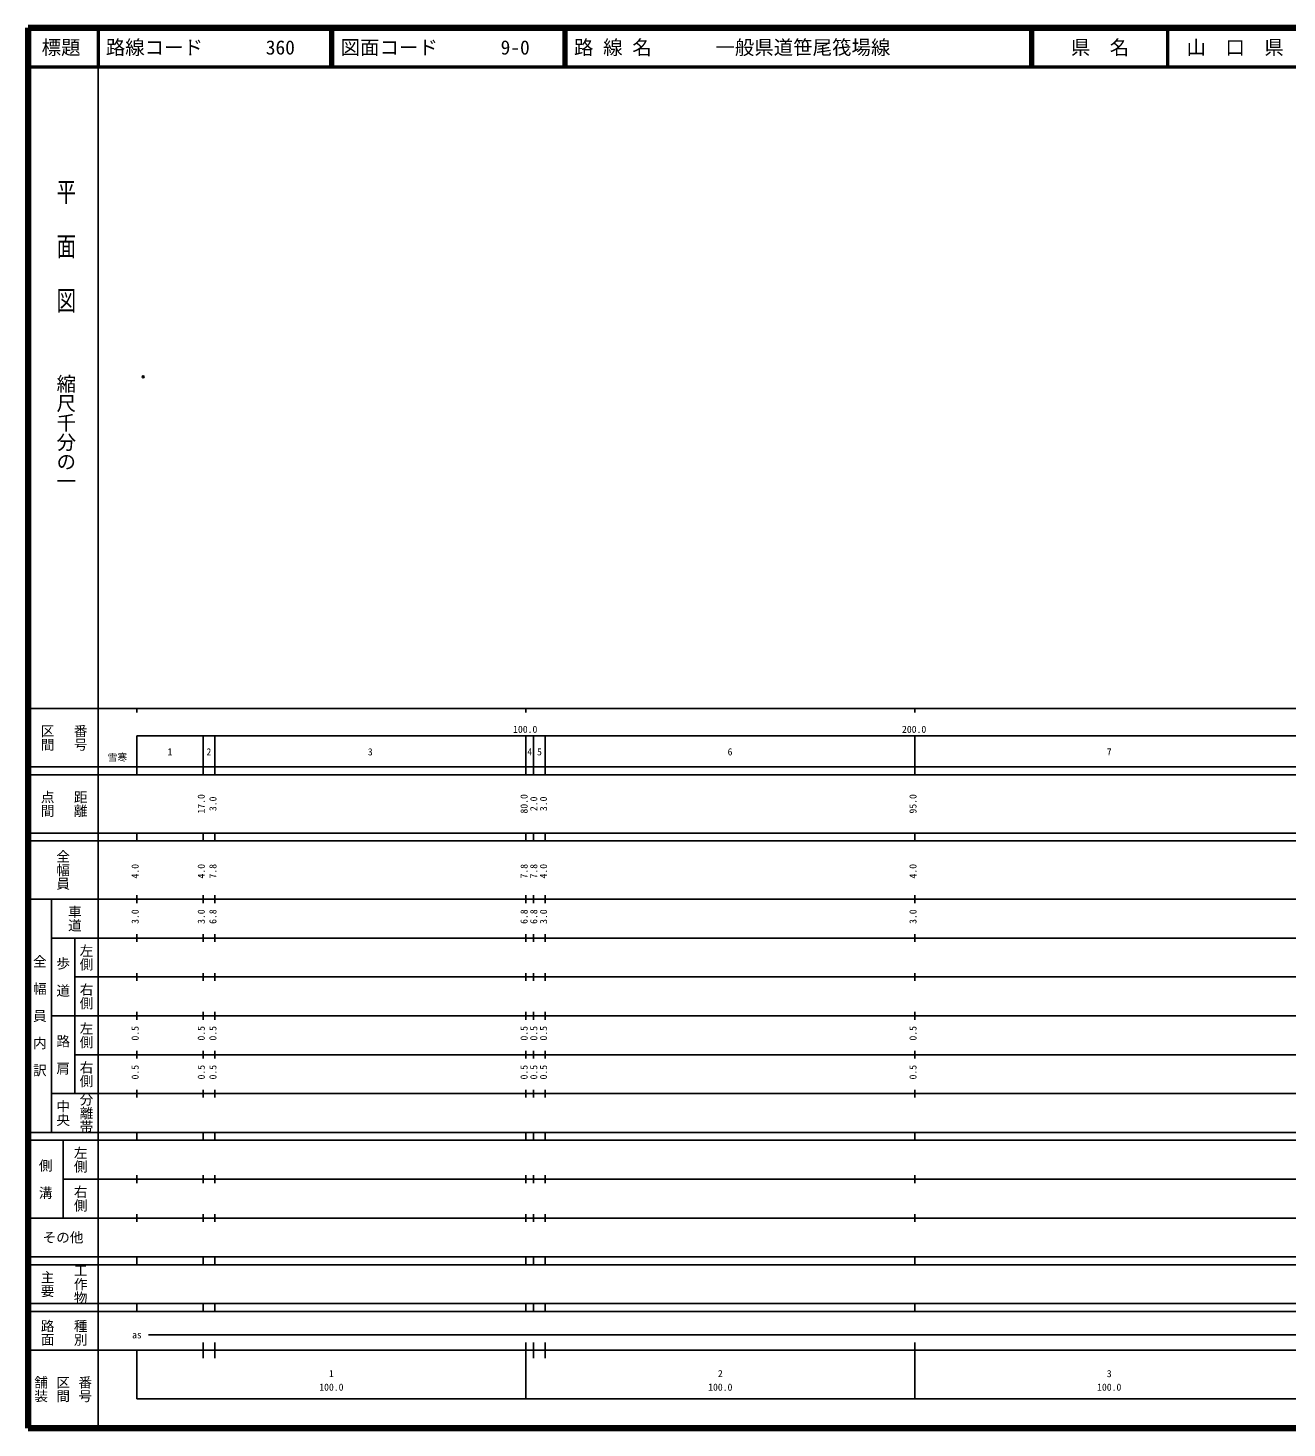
# Model space of a CAD drawing. Units: millimetres on the paper. Extents: x 40 to 680, y 20 to 380.
# Drawn here: x 40 to 363.7, y 20 to 380 of the extents above; entities that cross this region are included whole.
import ezdxf
from ezdxf.enums import TextEntityAlignment as Align

# ---------------------------------------------------------------- set-up
doc = ezdxf.new("R2010")
doc.units = ezdxf.units.MM
doc.header["$PDMODE"] = 32
doc.header["$PDSIZE"] = 0.5
doc.layers.add('M-OTRS', color=6, linetype='Continuous')
doc.layers.add('M-TTL-TXT', color=7, linetype='Continuous')
for name, color, linetype, lineweight in [('M-TTL', 2, 'Continuous', 140), ('M-TTL-BAND', 7, 'Continuous', 25), ('M-TTL-LINE', 7, 'Continuous', 50)]:
    doc.layers.add(name, color=color, linetype=linetype, lineweight=lineweight)
doc.styles.add('@ＭＳ ゴシック', font='')
doc.styles.add('ＭＳ ゴシック', font='')
doc.styles.get('@ＭＳ ゴシック').set_extended_font_data('@MS Gothic')
doc.styles.get('ＭＳ ゴシック').set_extended_font_data('MS Gothic')

msp = doc.modelspace()

# ---------------------------------------------------------------- linework, layer by layer
at = {"layer": 'M-OTRS'}
msp.add_point((69.637, 290.307), dxfattribs=at)
at = {"layer": 'M-TTL'}
for p, q in [((40, 380), (40, 20)), ((680, 380), (40, 380)), ((40, 20), (680, 20))]:
    msp.add_line(p, q, dxfattribs=at)
at = {"layer": 'M-TTL-BAND'}
for p, q in [((58, 370), (58, 20)), ((40, 205), (579, 205)), ((68, 205), (68, 204)), ((168, 205), (168, 204)), ((268, 205), (268, 204)), ((68, 198), (579, 198)), ((68, 198), (68, 188)), ((85, 188), (85, 198)), ((88, 188), (88, 198)), ((168, 188), (168, 198)), ((170, 188), (170, 198)), ((173, 188), (173, 198)), ((268, 188), (268, 198)), ((40, 190), (579, 190)), ((40, 188), (579, 188)), ((40, 173), (579, 173)), ((68, 171), (68, 173)), ((85, 171), (85, 173)), ((88, 171), (88, 173)), ((168, 171), (168, 173)), ((170, 171), (170, 173)), ((173, 171), (173, 173)), ((268, 171), (268, 173)), ((40, 171), (579, 171)), ((40, 156), (579, 156)), ((46, 96), (46, 156)), ((68, 155), (68, 157)), ((85, 155), (85, 157)), ((88, 155), (88, 157)), ((168, 155), (168, 157)), ((170, 155), (170, 157)), ((173, 155), (173, 157)), ((268, 155), (268, 157)), ((46, 146), (579, 146)), ((52, 146), (52, 106)), ((68, 145), (68, 147)), ((85, 145), (85, 147)), ((88, 145), (88, 147)), ((168, 145), (168, 147)), ((170, 145), (170, 147)), ((173, 145), (173, 147)), ((268, 145), (268, 147)), ((68, 135), (68, 137)), ((85, 135), (85, 137)), ((88, 135), (88, 137)), ((168, 135), (168, 137)), ((170, 135), (170, 137)), ((173, 135), (173, 137)), ((268, 135), (268, 137)), ((52, 136), (579, 136)), ((46, 126), (579, 126)), ((68, 125), (68, 127)), ((85, 125), (85, 127)), ((88, 125), (88, 127)), ((168, 125), (168, 127)), ((170, 125), (170, 127)), ((173, 125), (173, 127)), ((268, 125), (268, 127)), ((52, 116), (579, 116)), ((68, 115), (68, 117)), ((85, 115), (85, 117)), ((88, 115), (88, 117)), ((168, 115), (168, 117)), ((170, 115), (170, 117)), ((173, 115), (173, 117)), ((268, 115), (268, 117)), ((46, 106), (579, 106)), ((68, 105), (68, 107)), ((85, 105), (85, 107)), ((88, 105), (88, 107)), ((168, 105), (168, 107)), ((170, 105), (170, 107)), ((173, 105), (173, 107)), ((268, 105), (268, 107)), ((40, 96), (579, 96)), ((40, 94), (579, 94)), ((49, 94), (49, 74)), ((68, 94), (68, 96)), ((85, 94), (85, 96)), ((88, 94), (88, 96)), ((168, 94), (168, 96)), ((170, 94), (170, 96)), ((173, 94), (173, 96)), ((268, 94), (268, 96)), ((49, 84), (579, 84)), ((68, 83), (68, 85)), ((85, 83), (85, 85)), ((88, 83), (88, 85)), ((168, 83), (168, 85)), ((170, 83), (170, 85)), ((173, 83), (173, 85)), ((268, 83), (268, 85)), ((40, 74), (579, 74)), ((68, 73), (68, 75)), ((85, 73), (85, 75)), ((88, 73), (88, 75)), ((168, 73), (168, 75)), ((170, 73), (170, 75)), ((173, 73), (173, 75)), ((268, 73), (268, 75)), ((40, 64), (579, 64)), ((40, 62), (579, 62)), ((68, 62), (68, 64)), ((85, 62), (85, 64)), ((88, 62), (88, 64)), ((168, 62), (168, 64)), ((170, 62), (170, 64)), ((173, 62), (173, 64)), ((268, 62), (268, 64)), ((40, 52), (579, 52)), ((68, 50), (68, 52)), ((85, 50), (85, 52)), ((88, 50), (88, 52)), ((168, 50), (168, 52)), ((170, 50), (170, 52)), ((173, 50), (173, 52)), ((268, 50), (268, 52)), ((40, 50), (579, 50)), ((71, 44), (565, 44)), ((40, 40), (579, 40)), ((68, 40), (68, 27.5)), ((85, 38), (85, 42)), ((88, 38), (88, 42)), ((168, 27.5), (168, 42)), ((170, 38), (170, 42)), ((173, 38), (173, 42)), ((268, 27.5), (268, 42)), ((68, 27.5), (579, 27.5))]:
    msp.add_line(p, q, dxfattribs=at)
at = {"layer": 'M-TTL-LINE'}
for p, q in [((58, 380), (58, 370)), ((117.75, 380), (117.75, 370)), ((118.25, 380), (118.25, 370)), ((177.75, 380), (177.75, 370)), ((178.25, 380), (178.25, 370)), ((297.75, 380), (297.75, 370)), ((298.25, 380), (298.25, 370)), ((333, 380), (333, 370)), ((40, 370), (680, 370))]:
    msp.add_line(p, q, dxfattribs=at)

# ---------------------------------------------------------------- texts
at = {"layer": 'M-TTL-BAND', "style": '@ＭＳ ゴシック', "width": 1.4}
msp.add_text('平  面  図', height=3.666, rotation=270, dxfattribs=at).set_placement((49.777, 306.475), align=Align.MIDDLE_RIGHT)
at = {"layer": 'M-TTL-BAND', "style": '@ＭＳ ゴシック'}
msp.add_text('縮尺千分の一', height=3.666, rotation=270, dxfattribs=at).set_placement((49.777, 261.03), align=Align.MIDDLE_RIGHT)
for s, p in [('区間', (45, 197.5)), ('番号', (53.5, 197.5)), ('点間', (45, 180.5)), ('距離', (53.5, 180.5)), ('全幅員', (49, 163.5)), ('車道', (52, 151)), ('左側', (55, 141)), ('全\u3000幅\u3000員\u3000内\u3000訳', (43, 126)), ('歩\u3000道', (49, 136)), ('右側', (55, 131)), ('左側', (55, 121)), ('路\u3000肩', (49, 116)), ('右側', (55, 111)), ('分離帯', (55, 101)), ('中央', (49, 101)), ('左側', (53.5, 89)), ('側\u3000溝', (44.5, 84)), ('右側', (53.5, 79)), ('工作物', (53.5, 57)), ('主要', (45, 57)), ('路面', (45, 44.5)), ('種別', (53.5, 44.5)), ('舗装', (43.333, 30)), ('区間', (49, 30)), ('番号', (54.667, 30))]:
    msp.add_text(s, height=2.566, rotation=270, dxfattribs=at).set_placement(p, align=Align.MIDDLE_CENTER)
at = {"layer": 'M-TTL-BAND', "style": 'ＭＳ ゴシック'}
for s, p in [('100.0', (167.844, 198.195)), ('200.0', (267.844, 198.195)), ('1', (76.5, 192.405)), ('2', (86.5, 192.405)), ('3', (128, 192.405)), ('4', (169, 192.405)), ('5', (171.5, 192.405)), ('6', (220.5, 192.405)), ('7', (318, 192.405)), ('as', (68, 42.5)), ('1', (118, 32.523)), ('2', (218, 32.523)), ('3', (318, 32.523)), ('100.0', (118, 29.033)), ('100.0', (218, 29.033)), ('100.0', (318, 29.033))]:
    msp.add_text(s, height=1.833, dxfattribs=at).set_placement(p, align=Align.BOTTOM_CENTER)
msp.add_text('雪寒', height=1.833, dxfattribs=at).set_placement((65.5, 191), align=Align.BOTTOM_RIGHT)
for s, p in [('17.0', (86, 180.5)), ('3.0', (89, 180.5)), ('80.0', (169, 180.5)), ('2.0', (171.5, 180.5)), ('3.0', (174, 180.5)), ('95.0', (269, 180.5)), ('4.0', (69, 163.174)), ('4.0', (86, 163.174)), ('7.8', (89, 163.174)), ('7.8', (169, 163.174)), ('7.8', (171.5, 163.174)), ('4.0', (174, 163.174)), ('4.0', (269, 163.174)), ('3.0', (69, 151.5)), ('3.0', (86, 151.5)), ('6.8', (89, 151.5)), ('6.8', (169, 151.5)), ('6.8', (171.5, 151.5)), ('3.0', (174, 151.5)), ('3.0', (269, 151.5)), ('0.5', (69, 121.5)), ('0.5', (86, 121.5)), ('0.5', (89, 121.5)), ('0.5', (169, 121.5)), ('0.5', (171.5, 121.5)), ('0.5', (174, 121.5)), ('0.5', (269, 121.5)), ('0.5', (69, 111.5)), ('0.5', (86, 111.5)), ('0.5', (89, 111.5)), ('0.5', (169, 111.5)), ('0.5', (171.5, 111.5)), ('0.5', (174, 111.5)), ('0.5', (269, 111.5))]:
    msp.add_text(s, height=1.833, rotation=90, dxfattribs=at).set_placement(p, align=Align.BOTTOM_CENTER)
msp.add_text('その他', height=2.566, dxfattribs=at).set_placement((49, 69), align=Align.MIDDLE_CENTER)
at = {"layer": 'M-TTL-TXT', "style": 'ＭＳ ゴシック'}
for s, p in [('標題', (48.5, 375)), ('県\u3000名', (315.625, 375)), ('山\u3000口\u3000県', (350.375, 375))]:
    msp.add_text(s, height=3.666, dxfattribs=at).set_placement(p, align=Align.MIDDLE_CENTER)
for s, p in [('路線コード', (60, 375)), ('360', (101.142, 375)), ('図面コード', (120.38, 375)), ('9-0', (161.521, 375)), ('路 線 名', (180.38, 375)), ('一般県道笹尾筏場線', (216.734, 375))]:
    msp.add_text(s, height=3.666, dxfattribs=at).set_placement(p, align=Align.MIDDLE_LEFT)

doc.saveas('drawing.dxf')
